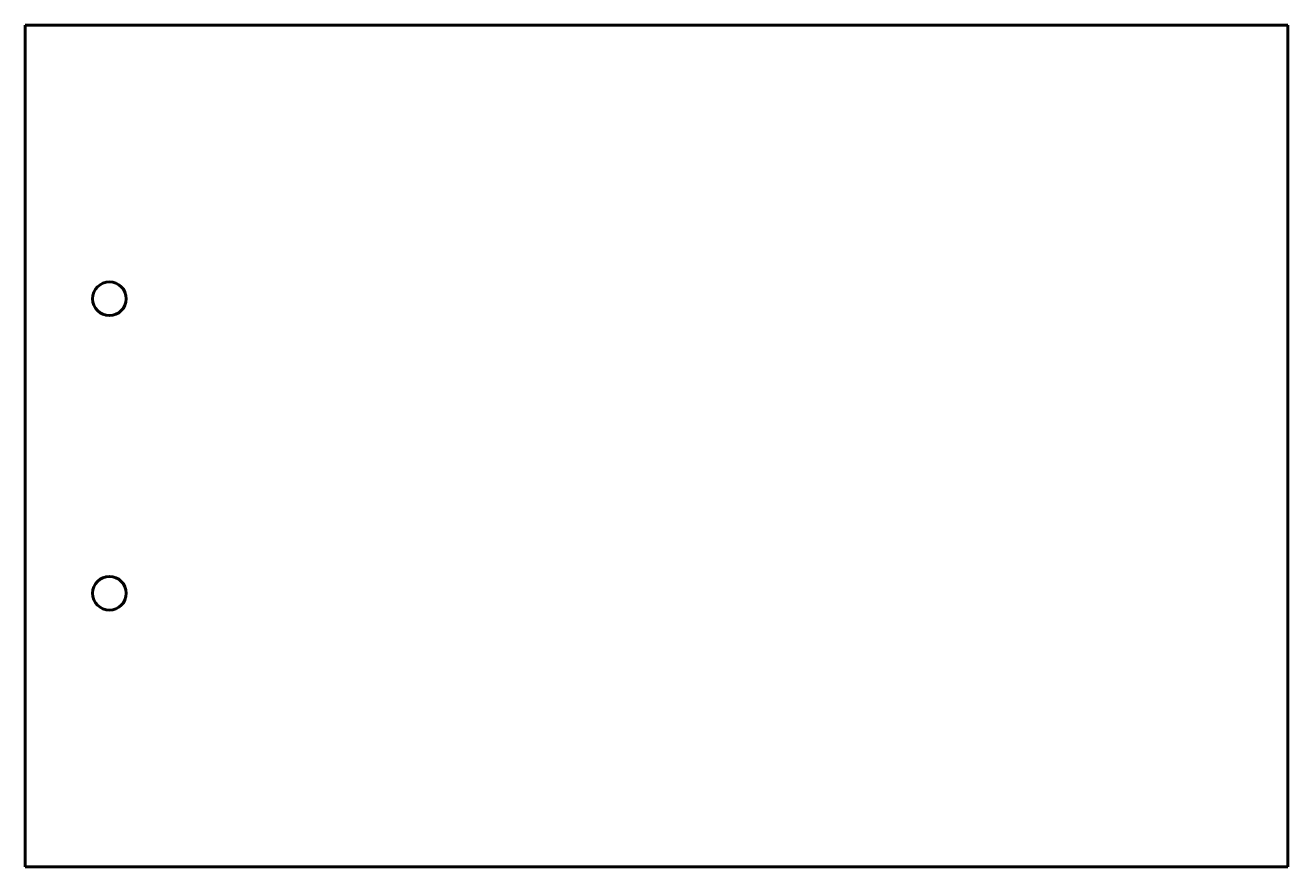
# Model space of a CAD drawing. Header units: millimetres. Extents: x 0 to 150, y -100 to 0.
import ezdxf

# ---------------------------------------------------------------- set-up
doc = ezdxf.new("R2010")
doc.units = ezdxf.units.MM
doc.linetypes.add('K5LT32768', pattern=[0])
doc.linetypes.add('K5LT_BASIC', pattern=[0])
doc.layers.add('Системный слой', color=7, linetype='Continuous')

msp = doc.modelspace()

# ---------------------------------------------------------------- linework, layer by layer
at = {"color": 150, "linetype": 'K5LT32768', "lineweight": 60, "true_color": 0x0080ff}
msp.add_line((0, 0), (150, 0), dxfattribs=at)
at = {"layer": 'Системный слой', "color": 150, "linetype": 'K5LT_BASIC', "lineweight": 60, "true_color": 0x0080ff}
for p, q in [((0, 0), (0, -100)), ((0, 0), (10, 0)), ((150, -100), (150, 0)), ((0, -100), (150, -100))]:
    msp.add_line(p, q, dxfattribs=at)
for centre in [(10, -32.5), (10, -67.5)]:
    msp.add_circle(centre, 2, dxfattribs=at)

doc.saveas('drawing.dxf')
